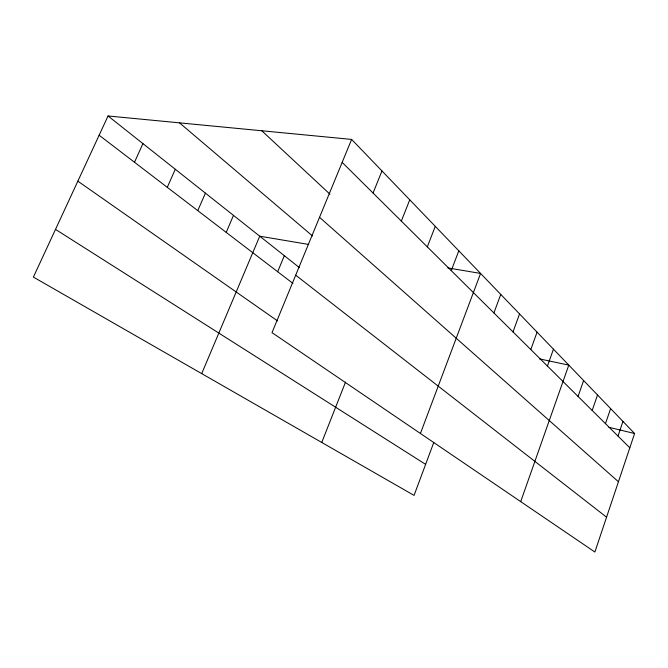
<?xml version="1.0" encoding="UTF-8"?>
<svg xmlns="http://www.w3.org/2000/svg" width="668" height="668" viewBox="0 0 668 668"><rect width="100%" height="100%" fill="white"/><g stroke="black" fill="none" stroke-linecap="round" stroke-linejoin="round"><path stroke-width="1" d="M351.627 139.412L634.6 433.515L594.887 552.027L272.018 332.639L351.627 139.412L108.057 115.973L33.4 277.095L414.06 495.397L433.824 442.35M618 436.079L622.952 421.408M605.475 423.654L610.619 408.591M592.19 410.469L597.526 394.98M578.062 396.45L583.607 380.518M520.706 501.626L568.785 365.112L539.452 358.891M547.434 366.056L553.446 349.172M530.801 349.556L537.072 332.155M512.999 331.896L519.554 313.943M493.911 312.95L500.775 294.421M420.422 433.482L480.576 273.437L447.836 267.91M451.251 270.615L458.807 250.809M427.311 246.868L435.277 226.352M321.751 442.458L345.54 382.079M401.334 221.1L409.751 199.824M373.061 193.044L381.971 170.95M277.663 271.726L284.334 255.685M201.711 373.612L259.743 236.196L308.482 244.413M226.201 232.372L233.491 215.388M197.77 210.637L205.41 193.136M167.276 187.324L175.3 169.271M134.485 162.257L142.935 143.62M608.932 427.311L634.6 433.515M55.502 229.383L425.625 464.369M77.847 181.162L277.529 320.907M99.131 135.228L292.968 283.424M295.69 275.183L606.569 517.182M108.057 115.973L299.464 267.676M179.508 122.845L312.549 235.988M319.529 217.309L618.443 481.745M261.798 130.769L329.959 194.188M342.166 162.382L629.815 447.802"/></g></svg>
